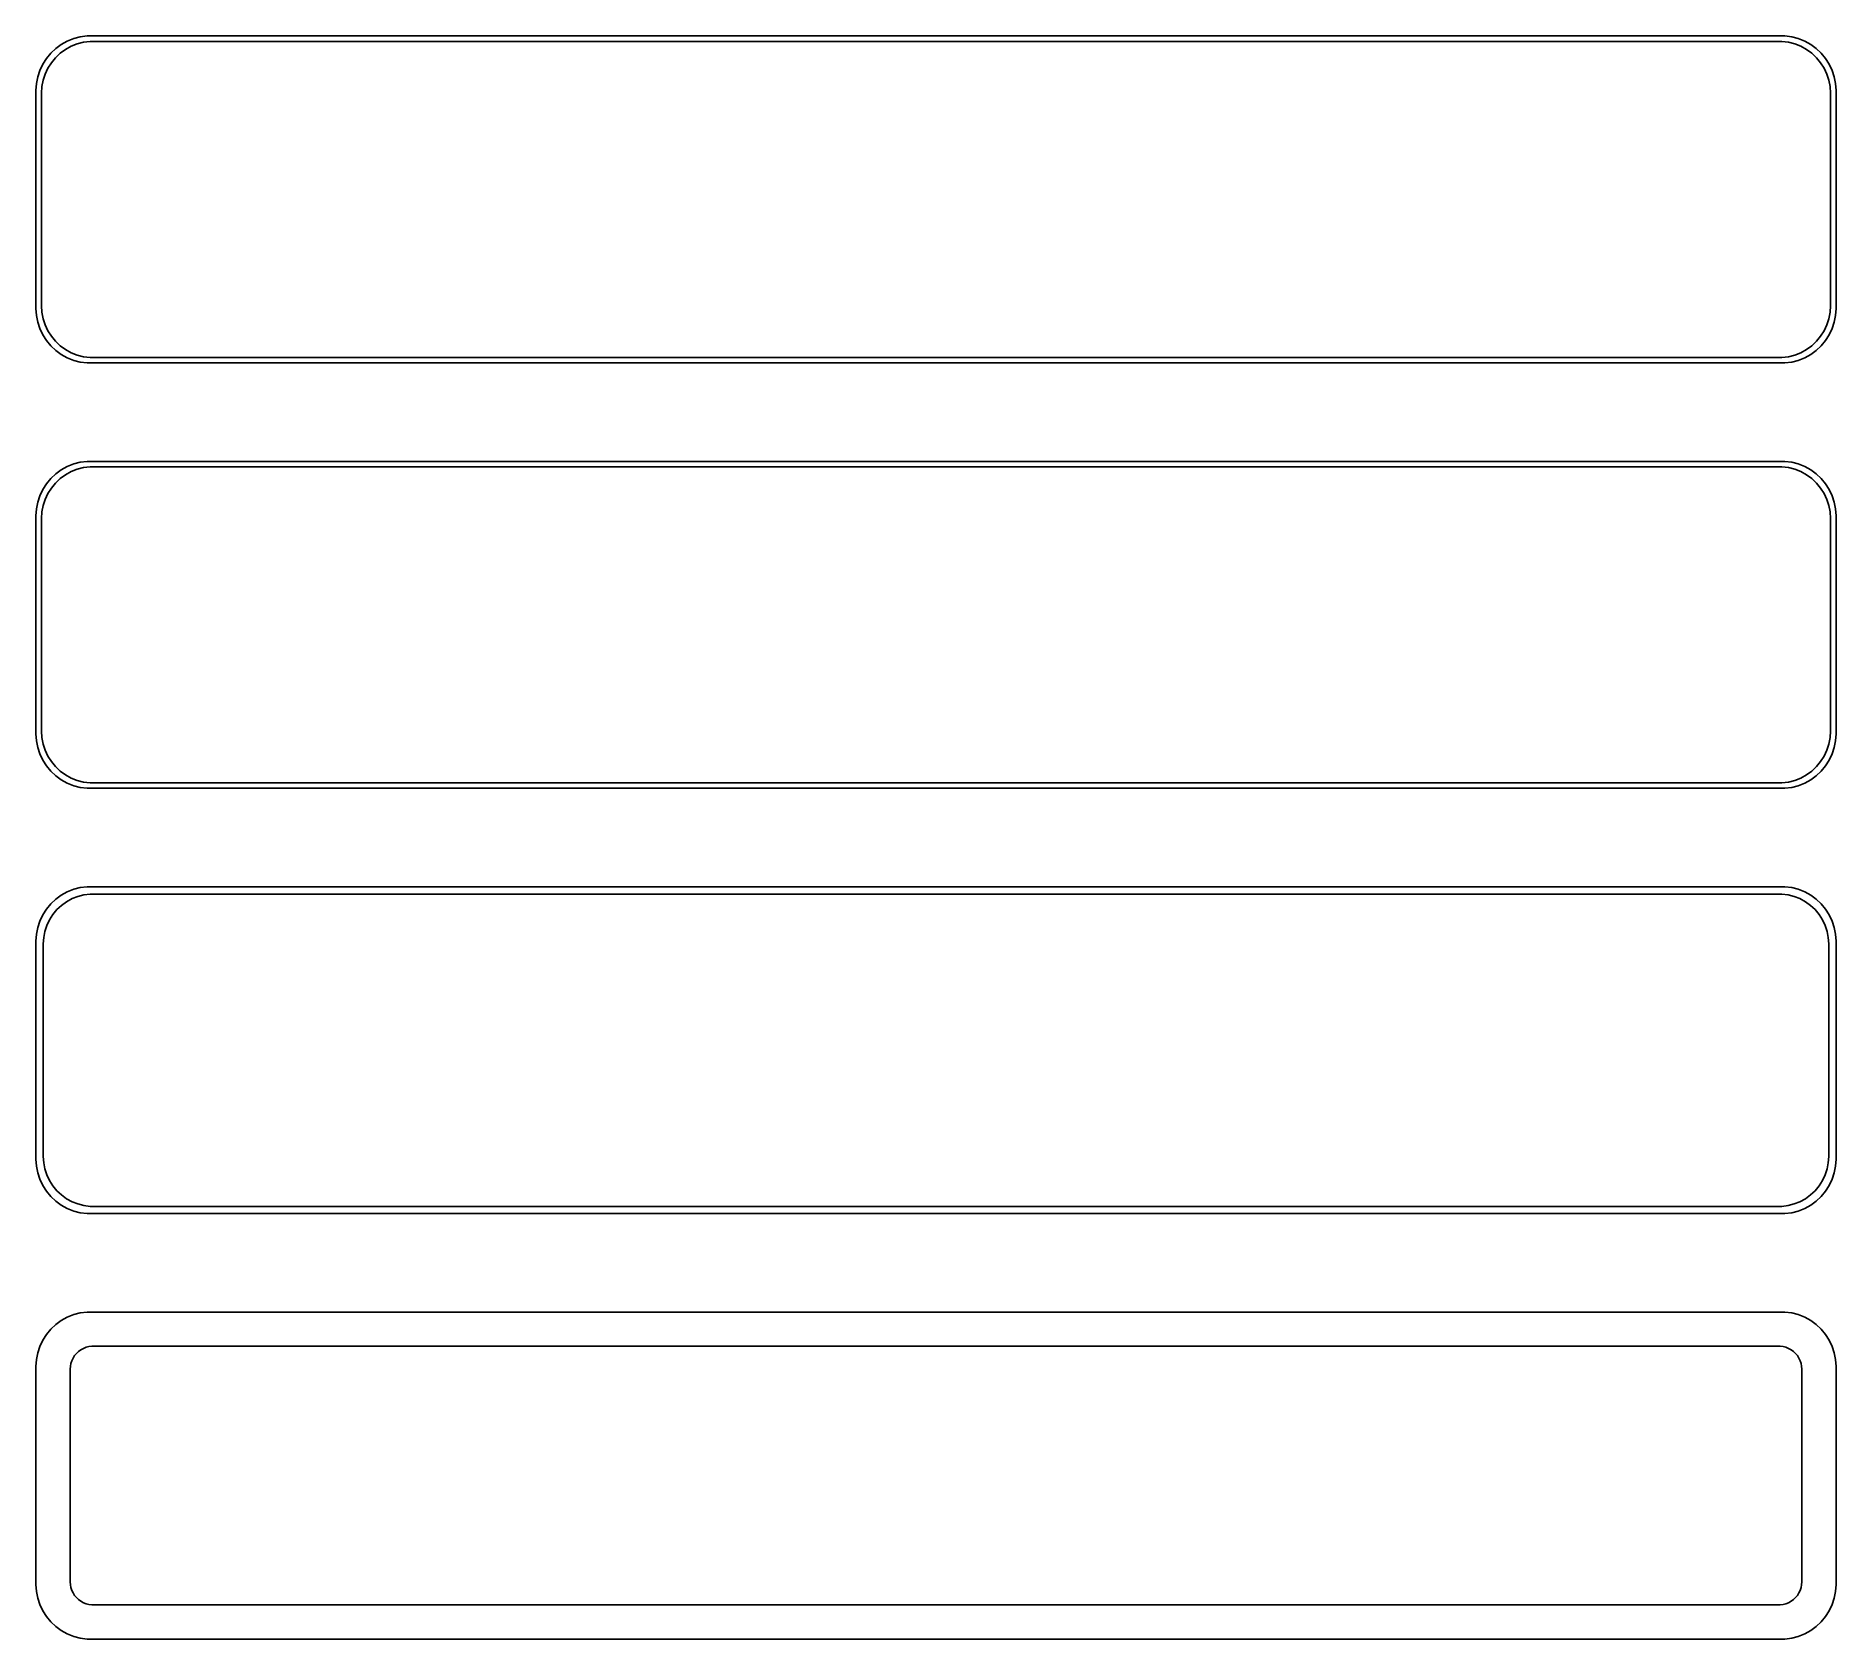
# Model space of a CAD drawing. Header units: metres. Extents: x -82 to 82, y 141 to 288.
import ezdxf

# ---------------------------------------------------------------- set-up
doc = ezdxf.new("R2010")
doc.units = ezdxf.units.M

msp = doc.modelspace()

# ---------------------------------------------------------------- linework, layer by layer
for p, q in [((-80.1791, 287.222), (-80.6871, 286.853)), ((-79.6289, 287.524), (-80.1791, 287.222)), ((-79.0451, 287.755), (-79.6289, 287.524)), ((-79.2724, 287.048), (-78.7178, 287.268)), ((-78.4369, 287.911), (-79.0451, 287.755)), ((-78.7178, 287.268), (-78.1401, 287.416)), ((-77.8139, 287.99), (-78.4369, 287.911)), ((-78.1401, 287.416), (-77.5482, 287.491)), ((77.8139, 287.99), (-77.8139, 287.99)), ((-77.5482, 287.491), (77.5482, 287.491)), ((77.5482, 287.491), (78.1401, 287.416)), ((78.4369, 287.911), (77.8139, 287.99)), ((78.1401, 287.416), (78.7178, 287.268)), ((79.0451, 287.755), (78.4369, 287.911)), ((78.7178, 287.268), (79.2724, 287.048)), ((79.6289, 287.524), (79.0451, 287.755)), ((80.1791, 287.222), (79.6289, 287.524)), ((80.6871, 286.853), (80.1791, 287.222)), ((-81.5451, 285.939), (-81.8815, 285.409)), ((-81.1448, 286.423), (-81.5451, 285.939)), ((-81.4125, 285.038), (-81.0928, 285.542)), ((-80.6871, 286.853), (-81.1448, 286.423)), ((-81.0928, 285.542), (-80.7126, 286.002)), ((-80.7126, 286.002), (-80.2778, 286.41)), ((-80.2778, 286.41), (-79.7952, 286.761)), ((-79.7952, 286.761), (-79.2724, 287.048)), ((79.2724, 287.048), (79.7952, 286.761)), ((79.7952, 286.761), (80.2778, 286.41)), ((80.2778, 286.41), (80.7126, 286.002)), ((81.1448, 286.423), (80.6871, 286.853)), ((80.7126, 286.002), (81.0928, 285.542)), ((81.0928, 285.542), (81.4125, 285.038)), ((81.5451, 285.939), (81.1448, 286.423)), ((81.8815, 285.409), (81.5451, 285.939)), ((-82.3429, 284.243), (-82.4606, 283.627)), ((-82.1489, 284.841), (-82.3429, 284.243)), ((-81.8815, 285.409), (-82.1489, 284.841)), ((-81.9625, 283.345), (-81.8508, 283.931)), ((-81.8508, 283.931), (-81.6664, 284.499)), ((-81.6664, 284.499), (-81.4125, 285.038)), ((81.4125, 285.038), (81.6664, 284.499)), ((81.6664, 284.499), (81.8508, 283.931)), ((81.8508, 283.931), (81.9625, 283.345)), ((82.1489, 284.841), (81.8815, 285.409)), ((82.3429, 284.243), (82.1489, 284.841)), ((82.4606, 283.627), (82.3429, 284.243)), ((-82.4606, 283.627), (-82.5, 283)), ((-82.5, 283), (-82.5, 263)), ((-82, 282.75), (-81.9625, 283.345)), ((-82, 263.25), (-82, 282.75)), ((81.9625, 283.345), (82, 282.75)), ((82, 282.75), (82, 263.25)), ((82.5, 283), (82.4606, 283.627)), ((82.5, 263), (82.5, 283)), ((-82.5, 263), (-82.4606, 262.373)), ((-82.4606, 262.373), (-82.3429, 261.757)), ((-81.9625, 262.655), (-82, 263.25)), ((-81.8508, 262.069), (-81.9625, 262.655)), ((81.9625, 262.655), (81.8508, 262.069)), ((82, 263.25), (81.9625, 262.655)), ((82.3429, 261.757), (82.4606, 262.373)), ((82.4606, 262.373), (82.5, 263)), ((-82.3429, 261.757), (-82.1489, 261.159)), ((-82.1489, 261.159), (-81.8815, 260.591)), ((-81.6664, 261.501), (-81.8508, 262.069)), ((-81.4125, 260.962), (-81.6664, 261.501)), ((-81.0928, 260.458), (-81.4125, 260.962)), ((81.4125, 260.962), (81.0928, 260.458)), ((81.6664, 261.501), (81.4125, 260.962)), ((81.8508, 262.069), (81.6664, 261.501)), ((81.8815, 260.591), (82.1489, 261.159)), ((82.1489, 261.159), (82.3429, 261.757)), ((-81.8815, 260.591), (-81.5451, 260.061)), ((-81.5451, 260.061), (-81.1448, 259.577)), ((-81.1448, 259.577), (-80.6871, 259.147)), ((-80.7126, 259.998), (-81.0928, 260.458)), ((-80.2778, 259.59), (-80.7126, 259.998)), ((-80.6871, 259.147), (-80.1791, 258.778)), ((-79.7952, 259.239), (-80.2778, 259.59)), ((-79.2724, 258.952), (-79.7952, 259.239)), ((79.7952, 259.239), (79.2724, 258.952)), ((80.2778, 259.59), (79.7952, 259.239)), ((80.1791, 258.778), (80.6871, 259.147)), ((80.7126, 259.998), (80.2778, 259.59)), ((80.6871, 259.147), (81.1448, 259.577)), ((81.0928, 260.458), (80.7126, 259.998)), ((81.1448, 259.577), (81.5451, 260.061)), ((81.5451, 260.061), (81.8815, 260.591)), ((-80.1791, 258.778), (-79.6289, 258.476)), ((-79.6289, 258.476), (-79.0451, 258.245)), ((-78.7178, 258.732), (-79.2724, 258.952)), ((-79.0451, 258.245), (-78.4369, 258.089)), ((-78.1401, 258.584), (-78.7178, 258.732)), ((-78.4369, 258.089), (-77.8139, 258.01)), ((-77.5482, 258.509), (-78.1401, 258.584)), ((-77.8139, 258.01), (77.8139, 258.01)), ((77.5482, 258.509), (-77.5482, 258.509)), ((78.1401, 258.584), (77.5482, 258.509)), ((77.8139, 258.01), (78.4369, 258.089)), ((78.7178, 258.732), (78.1401, 258.584)), ((78.4369, 258.089), (79.0451, 258.245)), ((79.2724, 258.952), (78.7178, 258.732)), ((79.0451, 258.245), (79.6289, 258.476)), ((79.6289, 258.476), (80.1791, 258.778)), ((-80.6871, 247.853), (-81.1448, 247.423)), ((-80.1791, 248.222), (-80.6871, 247.853)), ((-80.2778, 247.41), (-79.7952, 247.761)), ((-79.6289, 248.524), (-80.1791, 248.222)), ((-79.7952, 247.761), (-79.2724, 248.048)), ((-79.0451, 248.755), (-79.6289, 248.524)), ((-79.2724, 248.048), (-78.7178, 248.268)), ((-78.4369, 248.911), (-79.0451, 248.755)), ((-78.7178, 248.268), (-78.1401, 248.416)), ((-77.8139, 248.99), (-78.4369, 248.911)), ((-78.1401, 248.416), (-77.5482, 248.491)), ((77.8139, 248.99), (-77.8139, 248.99)), ((-77.5482, 248.491), (77.5482, 248.491)), ((77.5482, 248.491), (78.1401, 248.416)), ((78.4369, 248.911), (77.8139, 248.99)), ((78.1401, 248.416), (78.7178, 248.268)), ((79.0451, 248.755), (78.4369, 248.911)), ((78.7178, 248.268), (79.2724, 248.048)), ((79.6289, 248.524), (79.0451, 248.755)), ((79.2724, 248.048), (79.7952, 247.761)), ((80.1791, 248.222), (79.6289, 248.524)), ((79.7952, 247.761), (80.2778, 247.41)), ((80.6871, 247.853), (80.1791, 248.222)), ((81.1448, 247.423), (80.6871, 247.853)), ((-81.8815, 246.409), (-82.1489, 245.841)), ((-81.5451, 246.939), (-81.8815, 246.409)), ((-81.6664, 245.499), (-81.4125, 246.038)), ((-81.1448, 247.423), (-81.5451, 246.939)), ((-81.4125, 246.038), (-81.0928, 246.542)), ((-81.0928, 246.542), (-80.7126, 247.002)), ((-80.7126, 247.002), (-80.2778, 247.41)), ((80.2778, 247.41), (80.7126, 247.002)), ((80.7126, 247.002), (81.0928, 246.542)), ((81.0928, 246.542), (81.4125, 246.038)), ((81.5451, 246.939), (81.1448, 247.423)), ((81.4125, 246.038), (81.6664, 245.499)), ((81.8815, 246.409), (81.5451, 246.939)), ((82.1489, 245.841), (81.8815, 246.409)), ((-82.4606, 244.627), (-82.5, 244)), ((-82.3429, 245.243), (-82.4606, 244.627)), ((-82.1489, 245.841), (-82.3429, 245.243)), ((-82, 243.75), (-81.9625, 244.345)), ((-81.9625, 244.345), (-81.8508, 244.931)), ((-81.8508, 244.931), (-81.6664, 245.499)), ((81.6664, 245.499), (81.8508, 244.931)), ((81.8508, 244.931), (81.9625, 244.345)), ((81.9625, 244.345), (82, 243.75)), ((82.3429, 245.243), (82.1489, 245.841)), ((82.4606, 244.627), (82.3429, 245.243)), ((82.5, 244), (82.4606, 244.627)), ((-82.5, 244), (-82.5, 224)), ((-82, 224.25), (-82, 243.75)), ((82, 243.75), (82, 224.25)), ((82.5, 224), (82.5, 244)), ((-82.5, 224), (-82.4606, 223.373)), ((-82.4606, 223.373), (-82.3429, 222.757)), ((-82.3429, 222.757), (-82.1489, 222.159)), ((-81.9625, 223.655), (-82, 224.25)), ((-81.8508, 223.069), (-81.9625, 223.655)), ((-81.6664, 222.501), (-81.8508, 223.069)), ((81.8508, 223.069), (81.6664, 222.501)), ((81.9625, 223.655), (81.8508, 223.069)), ((82, 224.25), (81.9625, 223.655)), ((82.1489, 222.159), (82.3429, 222.757)), ((82.3429, 222.757), (82.4606, 223.373)), ((82.4606, 223.373), (82.5, 224)), ((-82.1489, 222.159), (-81.8815, 221.591)), ((-81.8815, 221.591), (-81.5451, 221.061)), ((-81.4125, 221.962), (-81.6664, 222.501)), ((-81.0928, 221.458), (-81.4125, 221.962)), ((-80.7126, 220.998), (-81.0928, 221.458)), ((81.0928, 221.458), (80.7126, 220.998)), ((81.4125, 221.962), (81.0928, 221.458)), ((81.6664, 222.501), (81.4125, 221.962)), ((81.5451, 221.061), (81.8815, 221.591)), ((81.8815, 221.591), (82.1489, 222.159)), ((-81.5451, 221.061), (-81.1448, 220.577)), ((-81.1448, 220.577), (-80.6871, 220.147)), ((-80.2778, 220.59), (-80.7126, 220.998)), ((-80.6871, 220.147), (-80.1791, 219.778)), ((-79.7952, 220.239), (-80.2778, 220.59)), ((-80.1791, 219.778), (-79.6289, 219.476)), ((-79.2724, 219.952), (-79.7952, 220.239)), ((-79.6289, 219.476), (-79.0451, 219.245)), ((-78.7178, 219.732), (-79.2724, 219.952)), ((-78.1401, 219.584), (-78.7178, 219.732)), ((-77.5482, 219.509), (-78.1401, 219.584)), ((77.5482, 219.509), (-77.5482, 219.509)), ((78.1401, 219.584), (77.5482, 219.509)), ((78.7178, 219.732), (78.1401, 219.584)), ((79.2724, 219.952), (78.7178, 219.732)), ((79.0451, 219.245), (79.6289, 219.476)), ((79.7952, 220.239), (79.2724, 219.952)), ((79.6289, 219.476), (80.1791, 219.778)), ((80.2778, 220.59), (79.7952, 220.239)), ((80.1791, 219.778), (80.6871, 220.147)), ((80.7126, 220.998), (80.2778, 220.59)), ((80.6871, 220.147), (81.1448, 220.577)), ((81.1448, 220.577), (81.5451, 221.061)), ((-79.0451, 219.245), (-78.4369, 219.089)), ((-78.4369, 219.089), (-77.8139, 219.01)), ((-77.8139, 219.01), (77.8139, 219.01)), ((77.8139, 219.01), (78.4369, 219.089)), ((78.4369, 219.089), (79.0451, 219.245)), ((-79.0451, 209.755), (-79.6289, 209.524)), ((-78.4369, 209.911), (-79.0451, 209.755)), ((-77.8139, 209.99), (-78.4369, 209.911)), ((77.8139, 209.99), (-77.8139, 209.99)), ((78.4369, 209.911), (77.8139, 209.99)), ((79.0451, 209.755), (78.4369, 209.911)), ((79.6289, 209.524), (79.0451, 209.755)), ((-81.5451, 207.939), (-81.8815, 207.409)), ((-81.1448, 208.423), (-81.5451, 207.939)), ((-80.6871, 208.853), (-81.1448, 208.423)), ((-80.1791, 209.222), (-80.6871, 208.853)), ((-80.5875, 207.884), (-80.1684, 208.278)), ((-79.6289, 209.524), (-80.1791, 209.222)), ((-80.1684, 208.278), (-79.7032, 208.616)), ((-79.7032, 208.616), (-79.1994, 208.893)), ((-79.1994, 208.893), (-78.6648, 209.104)), ((-78.6648, 209.104), (-78.1079, 209.247)), ((-78.1079, 209.247), (-77.5375, 209.319)), ((-77.5375, 209.319), (77.5375, 209.319)), ((77.5375, 209.319), (78.1079, 209.247)), ((78.1079, 209.247), (78.6648, 209.104)), ((78.6648, 209.104), (79.1994, 208.893)), ((79.1994, 208.893), (79.7032, 208.616)), ((80.1791, 209.222), (79.6289, 209.524)), ((79.7032, 208.616), (80.1684, 208.278)), ((80.1684, 208.278), (80.5875, 207.884)), ((80.6871, 208.853), (80.1791, 209.222)), ((81.1448, 208.423), (80.6871, 208.853)), ((81.5451, 207.939), (81.1448, 208.423)), ((81.8815, 207.409), (81.5451, 207.939)), ((-82.1489, 206.841), (-82.3429, 206.243)), ((-81.8815, 207.409), (-82.1489, 206.841)), ((-81.6846, 205.889), (-81.5069, 206.435)), ((-81.5069, 206.435), (-81.2621, 206.956)), ((-81.2621, 206.956), (-80.954, 207.441)), ((-80.954, 207.441), (-80.5875, 207.884)), ((80.5875, 207.884), (80.954, 207.441)), ((80.954, 207.441), (81.2621, 206.956)), ((81.2621, 206.956), (81.5069, 206.435)), ((81.5069, 206.435), (81.6846, 205.889)), ((82.1489, 206.841), (81.8815, 207.409)), ((82.3429, 206.243), (82.1489, 206.841)), ((-82.4606, 205.627), (-82.5, 205)), ((-82.5, 205), (-82.5, 185)), ((-82.3429, 206.243), (-82.4606, 205.627)), ((-81.8284, 204.75), (-81.7923, 205.324)), ((-81.8284, 185.25), (-81.8284, 204.75)), ((-81.7923, 205.324), (-81.6846, 205.889)), ((81.6846, 205.889), (81.7923, 205.324)), ((81.7923, 205.324), (81.8284, 204.75)), ((81.8284, 204.75), (81.8284, 185.25)), ((82.4606, 205.627), (82.3429, 206.243)), ((82.5, 205), (82.4606, 205.627)), ((82.5, 185), (82.5, 205)), ((-82.5, 185), (-82.4606, 184.373)), ((-81.7923, 184.676), (-81.8284, 185.25)), ((81.8284, 185.25), (81.7923, 184.676)), ((82.4606, 184.373), (82.5, 185)), ((-82.4606, 184.373), (-82.3429, 183.757)), ((-82.3429, 183.757), (-82.1489, 183.159)), ((-82.1489, 183.159), (-81.8815, 182.591)), ((-81.6846, 184.111), (-81.7923, 184.676)), ((-81.5069, 183.565), (-81.6846, 184.111)), ((-81.2621, 183.044), (-81.5069, 183.565)), ((81.5069, 183.565), (81.2621, 183.044)), ((81.6846, 184.111), (81.5069, 183.565)), ((81.7923, 184.676), (81.6846, 184.111)), ((81.8815, 182.591), (82.1489, 183.159)), ((82.1489, 183.159), (82.3429, 183.757)), ((82.3429, 183.757), (82.4606, 184.373)), ((-81.8815, 182.591), (-81.5451, 182.061)), ((-81.5451, 182.061), (-81.1448, 181.577)), ((-80.954, 182.559), (-81.2621, 183.044)), ((-81.1448, 181.577), (-80.6871, 181.147)), ((-80.5875, 182.116), (-80.954, 182.559)), ((-80.1684, 181.722), (-80.5875, 182.116)), ((-79.7032, 181.384), (-80.1684, 181.722)), ((80.1684, 181.722), (79.7032, 181.384)), ((80.5875, 182.116), (80.1684, 181.722)), ((80.954, 182.559), (80.5875, 182.116)), ((80.6871, 181.147), (81.1448, 181.577)), ((81.2621, 183.044), (80.954, 182.559)), ((81.1448, 181.577), (81.5451, 182.061)), ((81.5451, 182.061), (81.8815, 182.591)), ((-80.6871, 181.147), (-80.1791, 180.778)), ((-80.1791, 180.778), (-79.6289, 180.476)), ((-79.1994, 181.107), (-79.7032, 181.384)), ((-79.6289, 180.476), (-79.0451, 180.245)), ((-78.6648, 180.896), (-79.1994, 181.107)), ((-79.0451, 180.245), (-78.4369, 180.089)), ((-78.1079, 180.753), (-78.6648, 180.896)), ((-78.4369, 180.089), (-77.8139, 180.01)), ((-77.5375, 180.681), (-78.1079, 180.753)), ((-77.8139, 180.01), (77.8139, 180.01)), ((77.5375, 180.681), (-77.5375, 180.681)), ((78.1079, 180.753), (77.5375, 180.681)), ((77.8139, 180.01), (78.4369, 180.089)), ((78.6648, 180.896), (78.1079, 180.753)), ((78.4369, 180.089), (79.0451, 180.245)), ((79.1994, 181.107), (78.6648, 180.896)), ((79.0451, 180.245), (79.6289, 180.476)), ((79.7032, 181.384), (79.1994, 181.107)), ((79.6289, 180.476), (80.1791, 180.778)), ((80.1791, 180.778), (80.6871, 181.147)), ((-80.1791, 170.222), (-80.6871, 169.853)), ((-79.6289, 170.524), (-80.1791, 170.222)), ((-79.0451, 170.755), (-79.6289, 170.524)), ((-78.4369, 170.911), (-79.0451, 170.755)), ((-77.8139, 170.99), (-78.4369, 170.911)), ((77.8139, 170.99), (-77.8139, 170.99)), ((78.4369, 170.911), (77.8139, 170.99)), ((79.0451, 170.755), (78.4369, 170.911)), ((79.6289, 170.524), (79.0451, 170.755)), ((80.1791, 170.222), (79.6289, 170.524)), ((80.6871, 169.853), (80.1791, 170.222)), ((-81.8815, 168.409), (-82.1489, 167.841)), ((-81.5451, 168.939), (-81.8815, 168.409)), ((-81.1448, 169.423), (-81.5451, 168.939)), ((-80.6871, 169.853), (-81.1448, 169.423)), ((81.1448, 169.423), (80.6871, 169.853)), ((81.5451, 168.939), (81.1448, 169.423)), ((81.8815, 168.409), (81.5451, 168.939)), ((82.1489, 167.841), (81.8815, 168.409)), ((-82.3429, 167.243), (-82.4606, 166.627)), ((-82.1489, 167.841), (-82.3429, 167.243)), ((-79.2115, 166.527), (-79.0987, 166.766)), ((-79.0987, 166.766), (-78.9567, 166.99)), ((-78.9567, 166.99), (-78.7879, 167.194)), ((-78.7879, 167.194), (-78.5947, 167.375)), ((-78.5947, 167.375), (-78.3804, 167.531)), ((-78.3804, 167.531), (-78.1482, 167.659)), ((-78.1482, 167.659), (-77.9019, 167.756)), ((-77.9019, 167.756), (-77.6453, 167.822)), ((-77.6453, 167.822), (-77.3825, 167.855)), ((-77.3825, 167.855), (77.3825, 167.855)), ((77.3825, 167.855), (77.6453, 167.822)), ((77.6453, 167.822), (77.9019, 167.756)), ((77.9019, 167.756), (78.1482, 167.659)), ((78.1482, 167.659), (78.3804, 167.531)), ((78.3804, 167.531), (78.5947, 167.375)), ((78.5947, 167.375), (78.7879, 167.194)), ((78.7879, 167.194), (78.9567, 166.99)), ((78.9567, 166.99), (79.0987, 166.766)), ((79.0987, 166.766), (79.2115, 166.527)), ((82.3429, 167.243), (82.1489, 167.841)), ((82.4606, 166.627), (82.3429, 167.243)), ((-82.4606, 166.627), (-82.5, 166)), ((-82.5, 166), (-82.5, 146)), ((-79.3596, 165.75), (-79.343, 166.014)), ((-79.3596, 146.25), (-79.3596, 165.75)), ((-79.343, 166.014), (-79.2934, 166.275)), ((-79.2934, 166.275), (-79.2115, 166.527)), ((79.2115, 166.527), (79.2934, 166.275)), ((79.2934, 166.275), (79.343, 166.014)), ((79.343, 166.014), (79.3596, 165.75)), ((79.3596, 165.75), (79.3596, 146.25)), ((82.5, 166), (82.4606, 166.627)), ((82.5, 146), (82.5, 166)), ((-82.5, 146), (-82.4606, 145.373)), ((-82.4606, 145.373), (-82.3429, 144.757)), ((-79.343, 145.986), (-79.3596, 146.25)), ((-79.2934, 145.725), (-79.343, 145.986)), ((-79.2115, 145.473), (-79.2934, 145.725)), ((-79.0987, 145.234), (-79.2115, 145.473)), ((-78.9567, 145.01), (-79.0987, 145.234)), ((79.0987, 145.234), (78.9567, 145.01)), ((79.2115, 145.473), (79.0987, 145.234)), ((79.2934, 145.725), (79.2115, 145.473)), ((79.343, 145.986), (79.2934, 145.725)), ((79.3596, 146.25), (79.343, 145.986)), ((82.3429, 144.757), (82.4606, 145.373)), ((82.4606, 145.373), (82.5, 146)), ((-82.3429, 144.757), (-82.1489, 144.159)), ((-82.1489, 144.159), (-81.8815, 143.591)), ((-81.8815, 143.591), (-81.5451, 143.061)), ((-78.7879, 144.806), (-78.9567, 145.01)), ((-78.5947, 144.625), (-78.7879, 144.806)), ((-78.3804, 144.469), (-78.5947, 144.625)), ((-78.1482, 144.341), (-78.3804, 144.469)), ((-77.9019, 144.244), (-78.1482, 144.341)), ((-77.6453, 144.178), (-77.9019, 144.244)), ((-77.3825, 144.145), (-77.6453, 144.178)), ((77.3825, 144.145), (-77.3825, 144.145)), ((77.6453, 144.178), (77.3825, 144.145)), ((77.9019, 144.244), (77.6453, 144.178)), ((78.1482, 144.341), (77.9019, 144.244)), ((78.3804, 144.469), (78.1482, 144.341)), ((78.5947, 144.625), (78.3804, 144.469)), ((78.7879, 144.806), (78.5947, 144.625)), ((78.9567, 145.01), (78.7879, 144.806)), ((81.5451, 143.061), (81.8815, 143.591)), ((81.8815, 143.591), (82.1489, 144.159)), ((82.1489, 144.159), (82.3429, 144.757)), ((-81.5451, 143.061), (-81.1448, 142.577)), ((-81.1448, 142.577), (-80.6871, 142.147)), ((-80.6871, 142.147), (-80.1791, 141.778)), ((80.1791, 141.778), (80.6871, 142.147)), ((80.6871, 142.147), (81.1448, 142.577)), ((81.1448, 142.577), (81.5451, 143.061)), ((-80.1791, 141.778), (-79.6289, 141.476)), ((-79.6289, 141.476), (-79.0451, 141.245)), ((-79.0451, 141.245), (-78.4369, 141.089)), ((-78.4369, 141.089), (-77.8139, 141.01)), ((-77.8139, 141.01), (77.8139, 141.01)), ((77.8139, 141.01), (78.4369, 141.089)), ((78.4369, 141.089), (79.0451, 141.245)), ((79.0451, 141.245), (79.6289, 141.476)), ((79.6289, 141.476), (80.1791, 141.778))]:
    msp.add_line(p, q)

doc.saveas('drawing.dxf')
